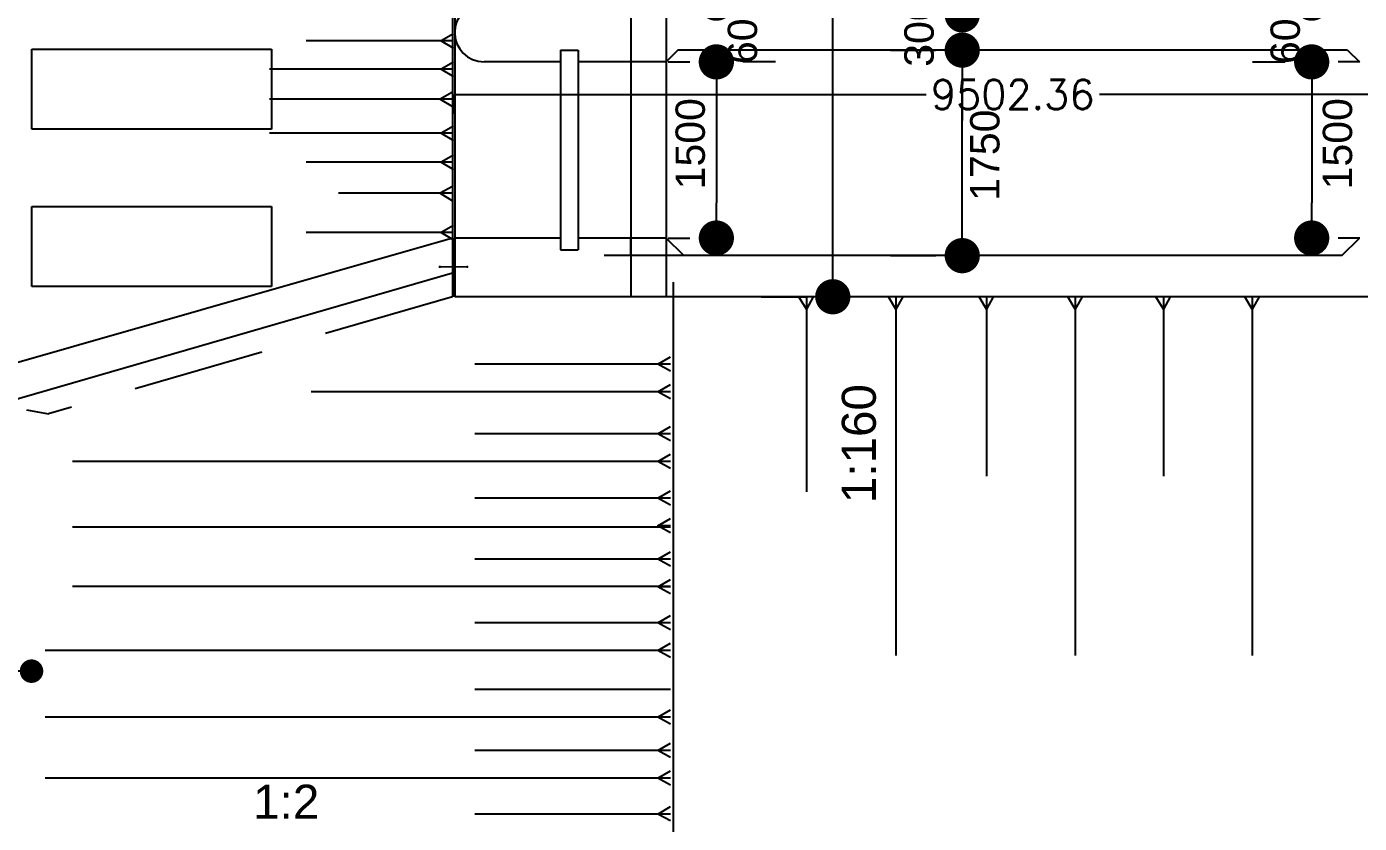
# Model space of a CAD drawing. Header units: metres. Extents: x -98554 to 27544620, y -161930 to 5264560.
# Drawn here: x -46012 to -34666, y 267924 to 274709 of the extents above; entities that cross this region are included whole.
import ezdxf

# ---------------------------------------------------------------- set-up
doc = ezdxf.new("R2010")
doc.units = ezdxf.units.M
doc.header["$LTSCALE"] = 15
doc.header["$MEASUREMENT"] = 0
doc.linetypes.add('2-2', pattern=[50, 25, -25])
doc.linetypes.add('DASHED', pattern=[0.75, 0.5, -0.25])
doc.layers.get('0').update_dxf_attribs({"linetype": 'CONTINUOUS'})
doc.layers.get('Defpoints').update_dxf_attribs({"linetype": 'CONTINUOUS'})
for name, color, linetype in [('Bank line', 170, 'CONTINUOUS'), ('Dotted line', 7, 'DASHED'), ('LINE', 7, 'CONTINUOUS'), ('SLOPECON', 12, 'CONTINUOUS')]:
    doc.layers.add(name, color=color, linetype=linetype)
doc.layers.add('lline', color=102, linetype='CONTINUOUS', lineweight=20)
doc.styles.add('BIG', font='ROMANT.SHX')
doc.styles.add('ROMAN_SIMPLEX', font='ROMANS')
doc.styles.get("Standard").update_dxf_attribs({"font": 'arial.ttf'})
doc.dimstyles.new('3', dxfattribs={"dimtxt": 225, "dimasz": 150, "dimexe": 225, "dimexo": 610, "dimgap": 9, "dimtad": 0, "dimdec": 0, "dimzin": 0, "dimdsep": 46, "dimtxsty": 'Standard', "dimblk": 'DOT', "dimcen": 0, "dimclrd": 5, "dimclrt": 1, "dimadec": 0, "dimazin": 0, "dimtfac": 1, "dimtdec": 0, "dimtofl": 0, "dimtmove": 2, "dimatfit": 3, "dimfxl": 1, "dimtolj": 1, "dimtzin": 0, "dimarcsym": 0})
doc.dimstyles.new('ISO-25', dxfattribs={"dimtxt": 250, "dimasz": 2.5, "dimexe": 1.25, "dimexo": 0.625, "dimtad": 1, "dimtxsty": 'BIG', "dimcen": 2.5, "dimadec": 0, "dimazin": 0, "dimtfac": 1, "dimtmove": 0, "dimatfit": 3, "dimfxl": 1, "dimarcsym": 0})
doc.dimstyles.get("Standard").update_dxf_attribs({"dimtxt": 250, "dimasz": 2, "dimexe": 0.18, "dimexo": 0.0625, "dimgap": 0.09, "dimtad": 0, "dimtih": 1, "dimtoh": 1, "dimzin": 0, "dimdsep": 46, "dimtxsty": 'ROMAN_SIMPLEX', "dimcen": 0.09, "dimadec": 0, "dimazin": 0, "dimtfac": 1, "dimtofl": 0, "dimtmove": 0, "dimatfit": 3, "dimfxl": 1, "dimtolj": 1, "dimtzin": 0, "dimarcsym": 0})

# ---------------------------------------------------------------- blocks, each defined once
blk = doc.blocks.new('_Dot')
at = {"color": 0, "linetype": 'ByBlock', "lineweight": -2}
blk.add_line((-0.5, 0), (-1, 0), dxfattribs=at)
at = {"color": 0, "linetype": 'ByBlock', "const_width": 0.5}
blk.add_lwpolyline([(-0.25, 0, 1), (0.25, 0, 1)], format="xyb", close=True, dxfattribs=at)
blk = doc.blocks.new('*D2995')
at = {"layer": 'Defpoints', "color": 0}
for p in [(-39939.63034285011, 274408.6791525243), (-40140.00951791187, 272908.6791525243), (-39939.63034285011, 272908.6791525243)]:
    blk.add_point(p, dxfattribs=at)
at = {"layer": 'LINE', "color": 0, "lineweight": -2}
for p, q in [((-40549.63034285011, 274408.6791525243), (-40365.00951791187, 274408.6791525243)), ((-40549.63034285011, 272908.6791525243), (-40365.00951791187, 272908.6791525243))]:
    blk.add_line(p, q, dxfattribs=at)
at = {"layer": 'LINE', "color": 5, "lineweight": -2}
blk.add_line((-40140.00951791187, 274108.6791525243), (-40140.00951791187, 273208.6791525243), dxfattribs=at)
at = {"layer": 'LINE', "color": 5, "lineweight": -2, "xscale": 300, "yscale": 300, "zscale": 300}
for p, rotation in [((-40140.00951791187, 274408.6791525243), 90), ((-40140.00951791187, 272908.6791525243), 270)]:
    blk.add_blockref('_Dot', p, dxfattribs=dict(at, rotation=rotation))
at = {"layer": 'LINE', "color": 1, "insert": (-40360.90669495227, 273711.5727067937), "char_height": 250, "attachment_point": 5, "rotation": 90}
blk.add_mtext('\\A1;1500', dxfattribs=at)
blk = doc.blocks.new('*D2996')
at = {"layer": 'Defpoints', "color": 0}
for p in [(-40246.95938658341, 274908.6791525243), (-40246.95938658353, 274408.6791525243), (-40140.00951791187, 274408.6791525243)]:
    blk.add_point(p, dxfattribs=at)
at = {"layer": 'LINE', "color": 5, "lineweight": -2}
for p, q in [((-40140.00951791187, 275208.6791525243), (-40140.00951791187, 275508.6791525243)), ((-40140.00951791187, 274108.6791525243), (-40140.00951791187, 273808.6791525243))]:
    blk.add_line(p, q, dxfattribs=at)
at = {"layer": 'LINE', "color": 0, "lineweight": -2}
for p, q in [((-39636.95938658341, 274908.6791525243), (-39915.00951791187, 274908.6791525243)), ((-39636.95938658353, 274408.6791525243), (-39915.00951791187, 274408.6791525243))]:
    blk.add_line(p, q, dxfattribs=at)
at = {"layer": 'LINE', "color": 5, "lineweight": -2, "xscale": 300, "yscale": 300, "zscale": 300}
for p, rotation in [((-40140.00951791187, 274908.6791525243), 270), ((-40140.00951791187, 274408.6791525243), 90)]:
    blk.add_blockref('_Dot', p, dxfattribs=dict(at, rotation=rotation))
at = {"layer": 'LINE', "color": 1, "insert": (-39916.2774937303, 274681.5286239234), "char_height": 250, "attachment_point": 5, "rotation": 90}
blk.add_mtext('\\A1;600', dxfattribs=at)
blk = doc.blocks.new('*D3001')
at = {"layer": 'Defpoints', "color": 0}
for p in [(-35271.50198358193, 274408.6791525243), (-35271.50198358193, 272908.6791525243), (-35071.12280852051, 272908.6791525243)]:
    blk.add_point(p, dxfattribs=at)
at = {"layer": 'LINE', "color": 0, "lineweight": -2}
for p, q in [((-34661.50198358193, 274408.6791525243), (-34846.12280852051, 274408.6791525243)), ((-34661.50198358193, 272908.6791525243), (-34846.12280852051, 272908.6791525243))]:
    blk.add_line(p, q, dxfattribs=at)
at = {"layer": 'LINE', "color": 5, "lineweight": -2}
blk.add_line((-35071.12280852051, 274108.6791525243), (-35071.12280852051, 273208.6791525243), dxfattribs=at)
at = {"layer": 'LINE', "color": 5, "lineweight": -2, "xscale": 300, "yscale": 300, "zscale": 300}
for p, rotation in [((-35071.12280852051, 274408.6791525243), 90), ((-35071.12280852051, 272908.6791525243), 270)]:
    blk.add_blockref('_Dot', p, dxfattribs=dict(at, rotation=rotation))
at = {"layer": 'LINE', "color": 1, "insert": (-34850.22563147976, 273711.5727067937), "char_height": 250, "attachment_point": 5, "rotation": 90}
blk.add_mtext('\\A1;1500', dxfattribs=at)
blk = doc.blocks.new('*D3002')
at = {"layer": 'Defpoints', "color": 0}
for p in [(-34964.17293984862, 274908.6791525243), (-35071.12280852051, 274408.6791525243), (-34964.1729398485, 274408.6791525243)]:
    blk.add_point(p, dxfattribs=at)
at = {"layer": 'LINE', "color": 5, "lineweight": -2}
for p, q in [((-35071.12280852051, 275208.6791525243), (-35071.12280852051, 275508.6791525243)), ((-35071.12280852051, 274108.6791525243), (-35071.12280852051, 273808.6791525243))]:
    blk.add_line(p, q, dxfattribs=at)
at = {"layer": 'LINE', "color": 0, "lineweight": -2}
for p, q in [((-35574.17293984862, 274908.6791525243), (-35296.12280852051, 274908.6791525243)), ((-35574.1729398485, 274408.6791525243), (-35296.12280852051, 274408.6791525243))]:
    blk.add_line(p, q, dxfattribs=at)
at = {"layer": 'LINE', "color": 5, "lineweight": -2, "xscale": 300, "yscale": 300, "zscale": 300}
for p, rotation in [((-35071.12280852051, 274908.6791525243), 270), ((-35071.12280852051, 274408.6791525243), 90)]:
    blk.add_blockref('_Dot', p, dxfattribs=dict(at, rotation=rotation))
at = {"layer": 'LINE', "color": 1, "insert": (-35294.85483270173, 274681.5286239234), "char_height": 250, "attachment_point": 5, "rotation": 90}
blk.add_mtext('\\A1;600', dxfattribs=at)
blk = doc.blocks.new('*D3007')
at = {"layer": 'Defpoints', "color": 0}
for p in [(-38046.35547536484, 274808.6791525243), (-38046.35547536501, 274808.6791525243), (-38046.35547536484, 274508.6791525243)]:
    blk.add_point(p, dxfattribs=at)
at = {"layer": 'LINE', "color": 5, "lineweight": -2}
for p, q in [((-38046.35547536501, 275108.6791525243), (-38046.35547536501, 275408.6791525243)), ((-38046.35547536501, 274208.6791525243), (-38046.35547536501, 273908.6791525243))]:
    blk.add_line(p, q, dxfattribs=at)
at = {"layer": 'LINE', "color": 0, "lineweight": -2}
for p, q in [((-38656.35547536484, 274808.6791525243), (-38271.35547536501, 274808.6791525243)), ((-38656.35547536484, 274508.6791525243), (-38271.35547536501, 274508.6791525243))]:
    blk.add_line(p, q, dxfattribs=at)
at = {"layer": 'LINE', "color": 5, "lineweight": -2, "xscale": 300, "yscale": 300, "zscale": 300}
for p, rotation in [((-38046.35547536501, 274808.6791525243), 270), ((-38046.35547536501, 274508.6791525243), 90)]:
    blk.add_blockref('_Dot', p, dxfattribs=dict(at, rotation=rotation))
at = {"layer": 'LINE', "color": 1, "insert": (-38412.58398832549, 274658.6791525243), "char_height": 250, "attachment_point": 5, "rotation": 90}
blk.add_mtext('\\A1;300', dxfattribs=at)
blk = doc.blocks.new('*D3008')
at = {"layer": 'Defpoints', "color": 0}
for p in [(-38046.35547536484, 276508.6791525243), (-38046.35547536501, 276508.6791525243), (-38046.35547536484, 274808.6791525243)]:
    blk.add_point(p, dxfattribs=at)
at = {"layer": 'LINE', "color": 0, "lineweight": -2}
for p, q in [((-38656.35547536484, 276508.6791525243), (-38271.35547536501, 276508.6791525243)), ((-38656.35547536484, 274808.6791525243), (-38271.35547536501, 274808.6791525243))]:
    blk.add_line(p, q, dxfattribs=at)
at = {"layer": 'LINE', "color": 5, "lineweight": -2}
blk.add_line((-38046.35547536501, 275108.6791525243), (-38046.35547536501, 276208.6791525243), dxfattribs=at)
at = {"layer": 'LINE', "color": 5, "lineweight": -2, "xscale": 300, "yscale": 300, "zscale": 300}
for p, rotation in [((-38046.35547536501, 276508.6791525243), 90), ((-38046.35547536501, 274808.6791525243), 270)]:
    blk.add_blockref('_Dot', p, dxfattribs=dict(at, rotation=rotation))
at = {"layer": 'LINE', "color": 1, "insert": (-38351.93280003592, 275753.6073164956), "char_height": 250, "attachment_point": 5, "rotation": 90}
blk.add_mtext('\\A1;1700', dxfattribs=at)
blk = doc.blocks.new('*D3012')
at = {"layer": 'Defpoints', "color": 0}
for p in [(-38046.35547536484, 274508.6791525244), (-38046.35547536501, 274508.6791525244), (-38046.35547536484, 272758.6791525244)]:
    blk.add_point(p, dxfattribs=at)
at = {"layer": 'LINE', "color": 0, "lineweight": -2}
for p, q in [((-38656.35547536484, 274508.6791525244), (-38271.35547536501, 274508.6791525244)), ((-38656.35547536484, 272758.6791525244), (-38271.35547536501, 272758.6791525244))]:
    blk.add_line(p, q, dxfattribs=at)
at = {"layer": 'LINE', "color": 5, "lineweight": -2}
blk.add_line((-38046.35547536501, 273058.6791525244), (-38046.35547536501, 274208.6791525244), dxfattribs=at)
at = {"layer": 'LINE', "color": 5, "lineweight": -2, "xscale": 300, "yscale": 300, "zscale": 300}
for p, rotation in [((-38046.35547536501, 274508.6791525244), 90), ((-38046.35547536501, 272758.6791525244), 270)]:
    blk.add_blockref('_Dot', p, dxfattribs=dict(at, rotation=rotation))
at = {"layer": 'LINE', "color": 1, "insert": (-37852.75467483187, 273614.1690735182), "char_height": 250, "attachment_point": 5, "rotation": 90}
blk.add_mtext('\\A1;1750', dxfattribs=at)
blk = doc.blocks.new('*D3013')
at = {"layer": 'Defpoints', "color": 0}
for p in [(-39148.57836973516, 278908.6791525243), (-39148.57836973533, 278908.6791525243), (-39148.57836973516, 272408.6791525244)]:
    blk.add_point(p, dxfattribs=at)
at = {"layer": 'LINE', "color": 0, "lineweight": -2}
for p, q in [((-39758.57836973516, 278908.6791525243), (-39373.57836973533, 278908.6791525243)), ((-39758.57836973516, 272408.6791525244), (-39373.57836973534, 272408.6791525244))]:
    blk.add_line(p, q, dxfattribs=at)
at = {"layer": 'LINE', "color": 5, "lineweight": -2}
blk.add_line((-39148.57836973534, 272708.6791525244), (-39148.57836973533, 278608.6791525243), dxfattribs=at)
at = {"layer": 'LINE', "color": 5, "lineweight": -2, "xscale": 300, "yscale": 300, "zscale": 300}
for p, rotation in [((-39148.57836973533, 278908.6791525243), 90), ((-39148.57836973534, 272408.6791525244), 270)]:
    blk.add_blockref('_Dot', p, dxfattribs=dict(at, rotation=rotation))
at = {"layer": 'LINE', "color": 1, "insert": (-39495.33400552033, 275658.6791525244), "char_height": 250, "attachment_point": 5, "rotation": 90}
blk.add_mtext('\\A1;6500', dxfattribs=at)
blk = doc.blocks.new('*D3036')
at = {"color": 0, "lineweight": -2}
for p, q in [((-52729.70580369689, 269151.5600574128), (-52729.70580369689, 269221.6055788398)), ((-52529.70580369689, 269220.3555788398), (-46170.70580369688, 269220.3555788398)), ((-45970.70580369688, 269151.5600574128), (-45970.70580369688, 269221.6055788398))]:
    blk.add_line(p, q, dxfattribs=at)
at = {"layer": 'Defpoints', "color": 0}
for p in [(-52729.70580369689, 269150.9350574128), (-45970.70580369688, 269220.3555788398), (-45970.70580369688, 269150.9350574128)]:
    blk.add_point(p, dxfattribs=at)
at = {"color": 0, "lineweight": -2, "xscale": 200, "yscale": 200, "zscale": 200, "rotation": 180}
blk.add_blockref('_Dot', (-52729.70580369689, 269220.3555788398), dxfattribs=at)
at = {"color": 0, "lineweight": -2, "xscale": 200, "yscale": 200, "zscale": 200}
blk.add_blockref('_Dot', (-45970.70580369688, 269220.3555788398), dxfattribs=at)
at = {"color": 0, "insert": (-49350.20580369688, 269420.9805788398), "char_height": 400, "attachment_point": 5, "style": 'BIG'}
blk.add_mtext('6759', dxfattribs=at)
blk = doc.blocks.new('*D3110')
at = {"layer": 'Defpoints', "color": 0, "ltscale": 20}
for p in [(-32865.50099973718, 274130.4106318802), (-42367.86363284674, 273966.1218589991), (-32865.50099973718, 273966.1218589991)]:
    blk.add_point(p, dxfattribs=at)
at = {"layer": 'LINE', "color": 0, "lineweight": -2, "ltscale": 20}
for p, q in [((-42367.86363284674, 273966.1843589991), (-42367.86363284674, 274130.5906318802)), ((-42365.86363284674, 274130.4106318802), (-38354.8675543872, 274130.4106318802)), ((-32867.50099973718, 274130.4106318802), (-36878.49707819672, 274130.4106318802)), ((-32865.50099973718, 273966.1843589991), (-32865.50099973718, 274130.5906318802))]:
    blk.add_line(p, q, dxfattribs=at)
at = {"layer": 'LINE', "color": 0, "ltscale": 20}
for points in [[(-42365.86363284674, 274130.7439652135), (-42365.86363284674, 274130.0772985469), (-42367.86363284674, 274130.4106318802)], [(-32867.50099973718, 274130.7439652135), (-32867.50099973718, 274130.0772985469), (-32865.50099973718, 274130.4106318802)]]:
    blk.add_solid(points, dxfattribs=at)
at = {"layer": 'LINE', "color": 0, "ltscale": 20, "insert": (-37616.68231629196, 274130.4106318802), "char_height": 250, "attachment_point": 5, "style": 'ROMAN_SIMPLEX'}
blk.add_mtext('\\A1;9502.36', dxfattribs=at)

msp = doc.modelspace()

# ---------------------------------------------------------------- linework, layer by layer
at = {"linetype": '2-2', "ltscale": 2000}
for points in [[(-45967.86363284743, 274515.6005960298), (-43927.86363284743, 274515.6005960298), (-43927.86363284743, 273835.6005960298), (-45967.86363284743, 273835.6005960298)], [(-45967.86363284743, 273177.0610726331), (-43927.86363284743, 273177.0610726331), (-43927.86363284743, 272497.0610726331), (-45967.86363284743, 272497.0610726331)]]:
    msp.add_lwpolyline(points, close=True, dxfattribs=at)
for points in [[(-42387.03627635271, 272908.6791525243), (-57447.44313346418, 268598.6791525244)], [(-42387.86363284755, 272608.6791525244), (-56819.90386960255, 268432.2426008157)]]:
    msp.add_lwpolyline(points)
at = {"layer": 'Bank line'}
msp.add_lwpolyline([(-40506.51711564837, 272532.8929265445), (-40506.51711564837, 259149.5148014174)], dxfattribs=at)
at = {"layer": 'Dotted line', "ltscale": 150}
msp.add_lwpolyline([(-42387.86363284755, 272407.1176666397), (-45825.72357330663, 271412.129005716)], dxfattribs=at)
at = {"layer": 'LINE'}
for p, q in [((-42385.72870675928, 278908.6791525243), (-42385.72870675928, 272408.6791525193)), ((-40867.86363284697, 278908.6791525243), (-40867.86363284697, 272408.6791525244)), ((-40567.86363284708, 278908.6791525243), (-40567.8636328472, 272408.6791525244)), ((-42367.86363284673, 278408.6791525251), (-42367.86363284673, 272408.6791525243)), ((-42367.86363284743, 278408.6791525193), (-42367.86363284743, 272408.6791525193)), ((-41467.86363284685, 274508.6791525243), (-41317.86363284697, 274508.6791525243)), ((-41467.86363284673, 274508.6791525243), (-41467.86363284673, 272808.6791525244)), ((-41317.86363284697, 274508.6791525243), (-41317.86363284697, 272808.6791525244)), ((-40467.8636328472, 274508.6791525243), (-40567.8636328472, 274408.6791525243)), ((-34765.50099973718, 274508.6791525244), (-40467.86363284713, 274508.6791525243)), ((-34765.5009997373, 274508.6791525243), (-34665.5009997373, 274408.6791525243)), ((-41467.86363284685, 274408.6791525243), (-42117.93974294734, 274408.6791525243)), ((-40567.8636328472, 274408.6791525243), (-41317.86363284697, 274408.6791525243)), ((-42367.86363284755, 272408.6791525194), (-42367.86363284755, 272908.6791525194)), ((-42367.86363284755, 272408.6791525194), (-42367.86363284755, 272908.6791525194)), ((-41467.86363284662, 272908.6791525244), (-42367.86363284673, 272908.6791525244)), ((-40567.86363284697, 272908.6791525243), (-41317.86363284697, 272908.6791525243)), ((-40867.86363284697, 272758.6791525244), (-40867.86363284697, 272908.6791525244)), ((-40417.86363284708, 272758.6791525244), (-40567.86363284708, 272908.6791525244)), ((-34815.50099973707, 272758.6791525244), (-34665.50099973707, 272908.6791525244)), ((-41467.86363284685, 272808.6791525243), (-41317.86363284697, 272808.6791525244)), ((-34815.50099973707, 272758.6791525244), (-41094.5009997373, 272758.6791525243)), ((-38994.50099973718, 272758.6791525244), (-39682.74151639303, 272758.6791525244)), ((-32865.50099973707, 272408.6791525244), (-42367.86363284673, 272408.6791525244)), ((-40867.86363284697, 272408.6791525244), (-42367.86363284674, 272408.6791525244))]:
    msp.add_line(p, q, dxfattribs=at)
for points in [[(-42377.42519593459, 274646.2398607824), (-42483.57286790234, 274587.4517365787), (-42377.42519593459, 274524.573488364)], [(-42377.42519593459, 274404.8894477573), (-42483.57286790234, 274346.1013235536), (-42377.42519593459, 274283.2230753389)], [(-42385.72870675928, 274151.1395209983), (-42491.87637872702, 274092.3513967947), (-42385.72870675928, 274029.4731485799)], [(-42377.42519593459, 273861.1739896981), (-42483.57286790234, 273802.3858654944), (-42377.42519593459, 273739.5076172797)], [(-42377.42519593459, 273614.1579322719), (-42483.57286790234, 273555.3698080683), (-42377.42519593459, 273492.4915598535)], [(-42385.72870675928, 273348.177512259), (-42491.87637872702, 273289.3893880553), (-42385.72870675928, 273226.5111398406)], [(-42377.42519593459, 273014.7338048227), (-42483.57286790234, 272955.945680619), (-42377.42519593459, 272893.0674324043)], [(-39314.79024553148, 272408.6791525244), (-39373.57836973516, 272302.5314805864), (-39436.45661783067, 272408.6791525244)], [(-38552.06948269717, 272408.6791525244), (-38610.85760678165, 272302.5314805864), (-38673.73585499637, 272408.6791525244)], [(-37781.95862394478, 272408.6791525244), (-37840.74674802925, 272302.5314805864), (-37903.62499624398, 272408.6791525244)], [(-37026.20993666351, 272408.6791525244), (-37084.99806074798, 272302.5314805864), (-37147.8763089627, 272408.6791525244)], [(-36275.23801067565, 272408.6791525244), (-36334.02613476012, 272302.5314805864), (-36396.90438297484, 272408.6791525244)], [(-35517.86305619869, 272408.6791525244), (-35576.65118028317, 272302.5314805864), (-35639.52942849789, 272408.6791525244)], [(-40531.19871312706, 271776.1380816724), (-40637.3463850948, 271834.9262058761), (-40531.19871312706, 271897.8044540908)], [(-40531.19871312706, 271540.6394286181), (-40637.34638512461, 271599.4275527026), (-40531.19871312706, 271662.3058009173)], [(-40531.19871312706, 271182.2850837037), (-40637.3463850948, 271241.0732079074), (-40531.19871312706, 271303.9514561221)], [(-40531.19871312706, 270946.7864306495), (-40637.34638512461, 271005.5745547339), (-40531.19871312706, 271068.4528029487)], [(-40531.19871312706, 270634.1129846014), (-40637.3463850948, 270692.9011088051), (-40531.19871312706, 270755.7793570198)], [(-40531.19871312706, 270398.6143315472), (-40637.34638512461, 270457.4024556316), (-40531.19871312706, 270520.2807038464)], [(-40531.19871312706, 270114.8178191253), (-40637.3463850948, 270173.6059433289), (-40531.19871312706, 270236.4841915437)], [(-40531.19871312706, 269879.319166071), (-40637.34638512461, 269938.1072901555), (-40531.19871312706, 270000.9855383702)], [(-40531.19871312706, 269573.584690436), (-40637.3463850948, 269632.3728146397), (-40531.19871312706, 269695.2510628544)], [(-40531.19871312706, 269338.0860373818), (-40637.34638512461, 269396.8741614663), (-40531.19871312706, 269459.752409681)], [(-40531.19871312706, 268770.0185475147), (-40637.34638512461, 268828.8066715992), (-40531.19871312706, 268891.6849198139)], [(-40531.19871312706, 268486.2220350928), (-40637.3463850948, 268545.0101592964), (-40531.19871312706, 268607.8884075112)], [(-40531.19871312706, 268250.7233820385), (-40637.34638512461, 268309.511506123), (-40531.19871312706, 268372.3897543377)], [(-40531.19871312706, 267944.9889064035), (-40637.3463850948, 268003.7770306072), (-40531.19871312706, 268066.6552788219)]]:
    msp.add_lwpolyline(points, dxfattribs=at)
for points, const_width in [([(-42499.73033644421, 272663.3675892244, 1), (-42489.10533644421, 272663.3675892244, 1)], 10.625), ([(-42385.74178879428, 272663.3675892244, 1), (-42369.59178879437, 272663.3675892244, 1)], 16.14999999999999), ([(-42385.74178879428, 272663.3675892244, 1), (-42369.59178879437, 272663.3675892244, 1)], 16.15), ([(-42266.22814591449, 272663.3675892244, 1), (-42255.60314591449, 272663.3675892244, 1)], 10.625)]:
    msp.add_lwpolyline(points, format="xyb", close=True, dxfattribs=dict(at, const_width=const_width))
at = {"layer": 'LINE', "const_width": 13.6}
msp.add_lwpolyline([(-42488.22525992896, 272663.1920286471), (-42377.72525992896, 272663.1920286471), (-42267.22525992896, 272663.1920286471)], dxfattribs=at)
at = {"layer": 'LINE', "linetype": '2-2', "ltscale": 2000}
msp.add_lwpolyline([(-46012.22139626562, 271444.6840540777), (-45825.72357330663, 271412.129005716)], dxfattribs=at)
at = {"layer": 'LINE'}
msp.add_arc((-42117.93974294769, 274658.6791525193), 250.0000000000146, 90, 270, dxfattribs=at)
at = {"layer": 'SLOPECON'}
for p, q in [((-42377.42519593459, 274587.4517365787), (-43631.52692841456, 274587.4517365787)), ((-42377.42519593459, 274346.1013235536), (-43943.63491780193, 274346.1013235536)), ((-42385.72870675928, 274092.3513967947), (-43943.63491780193, 274092.3513967947)), ((-42377.42519593459, 273802.3858654944), (-43943.63491780193, 273802.3858654944)), ((-42377.42519593459, 273555.3698080683), (-43631.52692841456, 273555.3698080683)), ((-42385.72870675928, 273289.3893880553), (-43356.67245723472, 273289.3893880553)), ((-42377.42519593459, 272955.945680619), (-43631.52692841456, 272955.945680619)), ((-39373.57836973516, 272408.6791525244), (-39373.57836973516, 270746.6225514485)), ((-38610.85760678165, 272408.6791525244), (-38610.85760678165, 269353.7456664281)), ((-37840.74674802925, 272408.6791525244), (-37840.74674802925, 270881.2124094762)), ((-37084.99806074798, 272408.6791525244), (-37084.99806074798, 269353.7456664281)), ((-36334.02613476012, 272408.6791525244), (-36334.02613476012, 270881.2124094762)), ((-35576.65118028317, 272408.6791525244), (-35576.65118028317, 269353.7456664281)), ((-40531.19871312706, 271834.9262058761), (-42195.74298462924, 271834.9262058761)), ((-40531.19871312706, 271599.4275527026), (-43588.61986964964, 271599.4275527026)), ((-40531.19871312706, 271241.0732079074), (-42195.74298462924, 271241.0732079074)), ((-40531.19871312706, 271005.5745547339), (-45621.822524013, 271005.5745547339)), ((-40531.19871312706, 270692.9011088051), (-42195.74298462924, 270692.9011088051)), ((-40531.19871312706, 270446.3980309297), (-45621.822524013, 270446.3980309297)), ((-40531.19871312706, 270457.4024556316), (-40637.34638512461, 270457.4024556316)), ((-40531.19871312706, 270173.6059433289), (-42195.74298462924, 270173.6059433289)), ((-40531.19871312706, 269940.1485498964), (-45621.822524013, 269940.1485498964)), ((-40531.19871312706, 269938.1072901555), (-40637.34638512461, 269938.1072901555)), ((-40531.19871312706, 269632.3728146397), (-42195.74298462924, 269632.3728146397)), ((-40531.19871312706, 269396.8741614663), (-45855.58924224654, 269396.8741614663)), ((-40531.19871312706, 269064.3053247726), (-42195.74298462924, 269064.3053247726)), ((-40531.19871312706, 268828.8066715992), (-45855.58924224654, 268828.8066715992)), ((-40531.19871312706, 268545.0101592964), (-42195.74298462924, 268545.0101592964)), ((-40531.19871312706, 268309.511506123), (-45855.58924224654, 268309.511506123)), ((-40531.19871312706, 268003.7770306072), (-42195.74298462924, 268003.7770306072))]:
    msp.add_line(p, q, dxfattribs=at)

# ---------------------------------------------------------------- texts
at = {"layer": 'lline', "lineweight": 20}
msp.add_text('1:160', height=290, rotation=90, dxfattribs=at).set_placement((-38781.93474074779, 270651.2372541507))
msp.add_text('1:2', height=290, dxfattribs=at).set_placement((-44083.67346814321, 267963.7242859821))

# ---------------------------------------------------------------- dimensions: what is measured, and where the dimension line sits
dim = msp.add_linear_dim(base=(-45970.70580369688, 269220.3555788398), p1=(-52729.70580369689, 269150.9350574128), p2=(-45970.70580369688, 269150.9350574128), dimstyle='ISO-25', override={"dimtxt": 400, "dimasz": 200, "dimblk1": 'Dot', "dimblk2": 'Dot', "dimsah": 1})
dim.commit()
dim.dimension.update_dxf_attribs({"geometry": '*D3036', "text_midpoint": (-49350.20580369688, 269420.9805788398)})
at = {"layer": 'LINE'}
for base, p1, p2, picture, middle in [((-39148.57836973533, 278908.6791525243), (-39148.57836973516, 272408.6791525244), (-39148.57836973516, 278908.6791525243), '*D3013', (-39495.33400552033, 275658.6791525244)), ((-38046.35547536501, 276508.6791525243), (-38046.35547536484, 274808.6791525243), (-38046.35547536484, 276508.6791525243), '*D3008', (-38351.93280003592, 275753.6073164956)), ((-38046.35547536501, 274508.6791525244), (-38046.35547536484, 272758.6791525244), (-38046.35547536484, 274508.6791525244), '*D3012', (-37852.75467483187, 273614.1690735182)), ((-40140.00951791187, 272908.6791525243), (-39939.63034285011, 274408.6791525243), (-39939.63034285011, 272908.6791525243), '*D2995', (-40360.90669495227, 273711.5727067937)), ((-35071.12280852051, 272908.6791525243), (-35271.50198358193, 274408.6791525243), (-35271.50198358193, 272908.6791525243), '*D3001', (-34850.22563147976, 273711.5727067937))]:
    dim = msp.add_linear_dim(base=base, p1=p1, p2=p2, angle=90, dimstyle='3', override={"dimtxt": 250, "dimasz": 300}, dxfattribs=at)
    dim.commit()
    dim.dimension.update_dxf_attribs({"geometry": picture, "text_midpoint": middle, "dimtype": 160})
for base, p1, p2, picture, middle in [((-40140.00951791187, 274408.6791525243), (-40246.95938658341, 274908.6791525243), (-40246.95938658353, 274408.6791525243), '*D2996', (-39916.2774937303, 274681.5286239234)), ((-35071.12280852051, 274408.6791525243), (-34964.17293984862, 274908.6791525243), (-34964.1729398485, 274408.6791525243), '*D3002', (-35294.85483270173, 274681.5286239234))]:
    dim = msp.add_linear_dim(base=base, p1=p1, p2=p2, angle=90, text='600', dimstyle='3', override={"dimtxt": 250, "dimasz": 300}, dxfattribs=at)
    dim.commit()
    dim.dimension.update_dxf_attribs({"geometry": picture, "text_midpoint": middle, "dimtype": 160})
dim = msp.add_linear_dim(base=(-38046.35547536501, 274808.6791525243), p1=(-38046.35547536484, 274508.6791525243), p2=(-38046.35547536484, 274808.6791525243), angle=90, dimstyle='3', override={"dimtxt": 250, "dimasz": 300}, dxfattribs=at)
dim.commit()
dim.dimension.update_dxf_attribs({"geometry": '*D3007', "text_midpoint": (-38412.58398832549, 274658.6791525243)})
at = {"layer": 'LINE', "color": 2, "ltscale": 20}
dim = msp.add_linear_dim(base=(-32865.50099973718, 274130.4106318802), p1=(-42367.86363284674, 273966.1218589991), p2=(-32865.50099973718, 273966.1218589991), dimstyle='Standard', dxfattribs=at)
dim.commit()
dim.dimension.update_dxf_attribs({"geometry": '*D3110', "text_midpoint": (-37616.68231629196, 274130.4106318802)})

doc.saveas('drawing.dxf')
